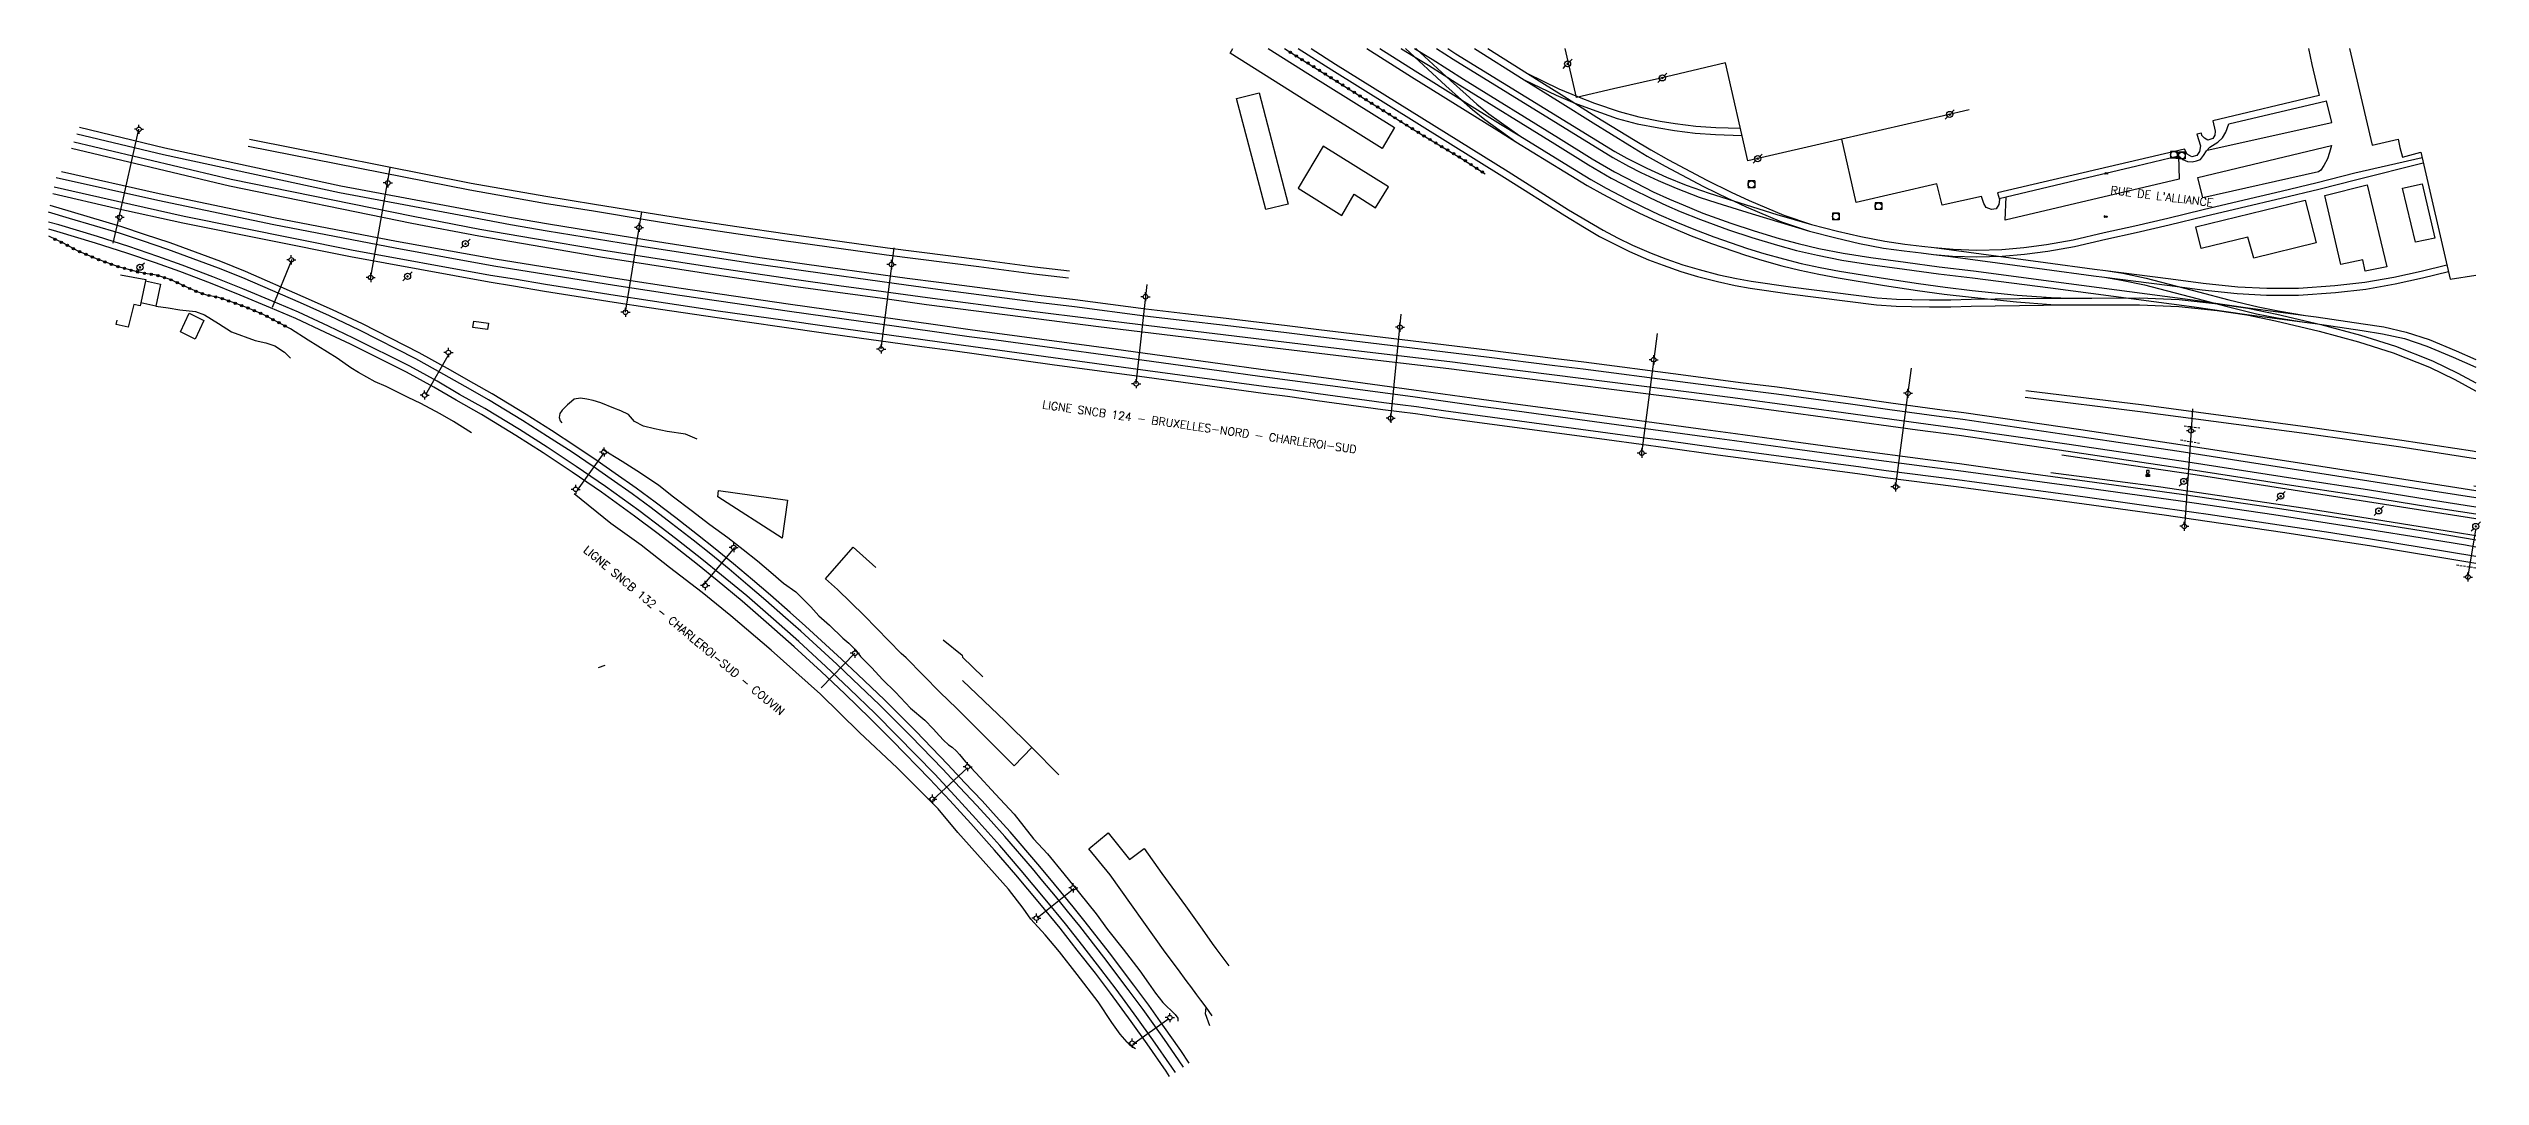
# Model space of a CAD drawing. Header units: millimetres. Extents: x 152000 to 153001, y 121000 to 122000.
# Drawn here: x 152469 to 153001, y 121775 to 122000 of the extents above; entities that cross this region are included whole.
import ezdxf

# ---------------------------------------------------------------- set-up
doc = ezdxf.new("R2010")
doc.units = ezdxf.units.MM
doc.linetypes.add('DASHED', pattern=[0.75, 0.5, -0.25])
doc.layers.get('0').update_dxf_attribs({"linetype": 'CONTINUOUS'})
for name, color, linetype in [('W0006', 2, 'CONTINUOUS'), ('W0017', 7, 'CONTINUOUS'), ('W0101', 7, 'CONTINUOUS'), ('W0104', 1, 'CONTINUOUS'), ('W0112', 1, 'DASHED'), ('W0132', 7, 'CONTINUOUS'), ('W0211', 2, 'CONTINUOUS'), ('W0214', 2, 'CONTINUOUS'), ('W0322', 7, 'CONTINUOUS'), ('W0323', 7, 'CONTINUOUS'), ('W0401', 7, 'CONTINUOUS'), ('W0420', 7, 'CONTINUOUS'), ('W0438', 7, 'CONTINUOUS'), ('W0439', 7, 'CONTINUOUS'), ('W0473', 7, 'CONTINUOUS'), ('W0610', 7, 'CONTINUOUS'), ('W0611', 7, 'CONTINUOUS'), ('W0700', 7, 'CONTINUOUS'), ('W0710', 7, 'CONTINUOUS'), ('W0989', 7, 'CONTINUOUS')]:
    doc.layers.add(name, color=color, linetype=linetype)
doc.styles.get("Standard").update_dxf_attribs({"font": 'romans.shx', "width": 0.85})

# ---------------------------------------------------------------- blocks, each defined once
blk = doc.blocks.new('T610')
for p, q in [((-0.500001, 0), (-1.000002, 0)), ((0, 0.500001), (0, 1.000002)), ((0.500001, 0), (1.000002, 0)), ((0, -0.500001), (0, -1.000002))]:
    blk.add_line(p, q)
blk.add_ellipse((0, 0), major_axis=(-0.353554, 0.353554), ratio=1, start_param=3.926990817, end_param=10.2101761242)
blk = doc.blocks.new('T473')
for p, q in [((-0.166667, 0.166667), (0.166667, -0.166667)), ((-0.166667, -0.166667), (0.166667, 0.166667)), ((0.500001, 0.500001), (1.000002, 1.000002)), ((-1.000002, -1.000002), (-0.500001, -0.500001))]:
    blk.add_line(p, q)
blk.add_ellipse((0, 0), major_axis=(0.471405, 0.471405), ratio=1, start_param=5.4977871438, end_param=11.780972451)
blk = doc.blocks.new('T438')
for p, q in [((-0.4, 0.2), (0.4, 0.2)), ((-0.4, -0.2), (-0.4, 0.2)), ((0.15, 1.1), (-0.3, 1.1)), ((-0.3, 1.1), (-0.3, 0.5)), ((-0.3, 0.5), (0.15, 0.5)), ((0.3, 0.65), (0.3, 0.95)), ((0.4, 0.2), (0.4, -0.2))]:
    blk.add_line(p, q)
at = {"flags": 128}
for points in [[(-0.4, -0.2), (0.4, 0.2)], [(0.4, -0.2), (-0.4, -0.2)]]:
    blk.add_lwpolyline(points, dxfattribs=at)
for centre, major_axis, start_param, end_param in [((0.15, 0.95), (0.106, -0.106), 0.785398, 2.356194), ((0.15, 0.65), (0.106, 0.106), 3.926991, 5.497787)]:
    blk.add_ellipse(centre, major_axis=major_axis, ratio=1, start_param=start_param, end_param=end_param)
blk = doc.blocks.new('T420')
for p, q in [((0.75, 0.75), (-0.75, 0.75)), ((-0.75, 0.75), (-0.75, -0.75)), ((0.75, 0.75), (0.75, -0.75)), ((0.75, -0.75), (-0.75, -0.75))]:
    blk.add_line(p, q)
blk.add_ellipse((0, 0), major_axis=(-0.53, 0.53), ratio=1, start_param=3.926991, end_param=10.210176)
blk = doc.blocks.new('T401')
for p, q in [((-0.3, 0.3), (0, 0.3)), ((-0.3, -0.25), (-0.3, 0.3)), ((-0.3, 0.15), (0, 0.15)), ((-0.3, 0), (0, 0)), ((0, 0.3), (0, -0.25)), ((-0.3, -0.15), (0, -0.15)), ((-0.3, -0.25), (-0.3, -0.3)), ((-0.3, -0.3), (0, -0.3)), ((0, -0.3), (0, -0.25))]:
    blk.add_line(p, q)
blk = doc.blocks.new('t323o')
at = {"color": 0, "linetype": 'Continuous'}
for radius in [0.25, 0.15]:
    blk.add_circle((0, 0), radius, dxfattribs=at)
blk = doc.blocks.new('t322o')
at = {"color": 0, "linetype": 'Continuous'}
for radius in [0.25, 0.15]:
    blk.add_circle((0, 0), radius, dxfattribs=at)

msp = doc.modelspace()

# ---------------------------------------------------------------- linework, layer by layer
at = {"layer": 'W0006'}
for points in [[(152763.52, 121982.75), (152760.77, 121978.15), (152744.12, 121988.61), (152727.52, 121999.04), (152728.11, 122000)], [(152735.89, 122000), (152744.55, 121994.56), (152763.52, 121982.75)], [(152941.22, 121977.77), (152968.53, 121983.82), (152967.34, 121988.57)], [(152935, 121976.56), (152935.1, 121971.49), (152897.05, 121962.49), (152897.28, 121967.62)]]:
    msp.add_lwpolyline(points, dxfattribs=at)
for points in [[(152733.92, 121990.35), (152740.26, 121965.99), (152735.34, 121964.85), (152728.9, 121989.11)], [(152762.19, 121969.81), (152747.91, 121978.69), (152742.39, 121969.48), (152751.94, 121963.53), (152754.65, 121968.2), (152759.34, 121965.2)], [(152968.41, 121978.79), (152968.01, 121977.31), (152967.53, 121975.92), (152966.76, 121974.47), (152966.13, 121973.44), (152965.62, 121973.07), (152940.26, 121967.36), (152939.23, 121971.83)], [(152951.41, 121954.16), (152950.16, 121958.76), (152939.89, 121956.27), (152938.76, 121961.05), (152962.64, 121966.88), (152965.05, 121957.54)], [(152975.82, 121951.36), (152975.3, 121953.8), (152970.45, 121952.77), (152966.99, 121967.92), (152976.27, 121970.2), (152980.53, 121952.25)]]:
    msp.add_lwpolyline(points, close=True, dxfattribs=at)
at = {"layer": 'W0017'}
msp.add_lwpolyline([(152895.72, 121967.25), (152912.62, 121971.25), (152925.89, 121974.35), (152935, 121976.56), (152935.41, 121976.16), (152935.95, 121975.75), (152936.91, 121975.34), (152937.93, 121975.27), (152938.92, 121975.45), (152939.77, 121975.76), (152940.42, 121976.6), (152941.1, 121977.62), (152941.79, 121978.48), (152943.6, 121979.57), (152944.58, 121980.52), (152945.29, 121981.71), (152945.95, 121983.57), (152967.34, 121988.57)], dxfattribs=at)
at = {"layer": 'W0101'}
msp.add_lwpolyline([(152484.84, 121950.51), (152490.35, 121949.48), (152490.29, 121949.21), (152489.25, 121944.38), (152489.11, 121943.77), (152487.77, 121944.04)], dxfattribs=at)
at = {"layer": 'W0104'}
for points in [[(152861.32, 121980.21), (152840.74, 121975.47), (152835.9, 121996.89), (152821.48, 121993.48), (152811.41, 121991.23), (152803.29, 121989.34), (152800.82, 122000)], [(152963.43, 122000), (152964.16, 121996.51), (152965.77, 121989.78), (152942.48, 121984.23), (152943.01, 121981.92), (152942.94, 121981.06), (152942.46, 121980.35), (152941.37, 121980.02), (152940.64, 121980.43), (152940.07, 121981.04), (152939.99, 121981.52), (152938.99, 121981.31), (152939.75, 121978.74), (152939.54, 121977.49), (152938.98, 121976.66), (152937.85, 121976.36), (152936.84, 121976.94), (152936.25, 121978), (152895.36, 121968.47), (152895.79, 121967.01), (152895.66, 121965.93), (152895.07, 121964.99), (152894.06, 121964.81), (152892.91, 121965.25), (152892.37, 121966.11), (152891.9, 121967.69), (152883.26, 121965.76), (152882.09, 121970.41), (152864.48, 121966.37), (152861.32, 121980.21)], [(152972.39, 122000), (152977.34, 121978.91), (152982.99, 121980.19), (152983.41, 121978.35), (152983.98, 121976.3), (152987.96, 121977.39), (152994.41, 121949.56), (153000, 121950.49)], [(152889.16, 121986.63), (152883.54, 121985.32), (152861.32, 121980.21)], [(152490.29, 121949.21), (152493.55, 121948.47), (152492.56, 121943.68), (152489.25, 121944.38)], [(152487.77, 121944.04), (152486.52, 121939.09), (152483.87, 121939.7), (152484.13, 121940.59)]]:
    msp.add_lwpolyline(points, dxfattribs=at)
for points in [[(152991.02, 121958.56), (152986.78, 121957.66), (152983.99, 121969.52), (152988.26, 121970.46)], [(152503.07, 121940.54), (152501.13, 121936.45), (152497.94, 121938.09), (152499.88, 121942.12)]]:
    msp.add_lwpolyline(points, close=True, dxfattribs=at)
at = {"layer": 'W0112'}
for points in [[(152935.4, 121914.43), (152939.77, 121913.71)], [(152939.67, 121917), (152936.24, 121917.41)], [(152999.58, 121904.41), (153000, 121904.35)], [(152995.79, 121887.12), (153000, 121886.46)]]:
    msp.add_lwpolyline(points, dxfattribs=at)
at = {"layer": 'W0132'}
msp.add_lwpolyline([(152615.65, 121903.41), (152630.73, 121901.26), (152629.59, 121892.93), (152615.5, 121902.01)], close=True, dxfattribs=at)
for points in [[(152680.29, 121843.16), (152667.66, 121855.8), (152664.11, 121859.19), (152656.71, 121866.77), (152655.57, 121867.74), (152647.51, 121876.06), (152641.64, 121881.74), (152639.05, 121884.07), (152645.08, 121890.95), (152650.03, 121886.51)], [(152664.75, 121870.74), (152668.9, 121867.33), (152669, 121866.93), (152673.43, 121862.62)], [(152589.36, 121864.66), (152590.83, 121865.18)], [(152668.97, 121861.82), (152678.35, 121852.91), (152684.13, 121847.16), (152690.1, 121841.22)], [(152684.13, 121847.16), (152680.29, 121843.16)], [(152723.58, 121788.52), (152722.28, 121790.37), (152721.12, 121791.93), (152720.24, 121793.1), (152718.93, 121794.88), (152718.13, 121795.93), (152716.03, 121798.86), (152713.31, 121802.42), (152701.28, 121819.3), (152696.63, 121825.03), (152700.83, 121828.51), (152705.56, 121822.69), (152708.7, 121825.05), (152712.63, 121819.63), (152717.74, 121812.57), (152721.42, 121807.48), (152723.62, 121804.34), (152724.38, 121803.23), (152727.23, 121799.43)]]:
    msp.add_lwpolyline(points, dxfattribs=at)
at = {"layer": 'W0211'}
for points in [[(152561.59, 121915.98), (152557.69, 121918.48), (152554.72, 121920.12), (152550.53, 121922.43), (152547.76, 121923.69), (152542.91, 121926.1), (152540.5, 121927.11), (152536.87, 121929.15), (152535.19, 121930.17), (152532.21, 121932.29), (152525.87, 121936.28), (152522.05, 121938.75)], [(152610.94, 121914.57), (152608.39, 121915.72), (152604.43, 121916.31), (152601.63, 121916.89), (152599.26, 121917.46), (152597.24, 121918.46), (152595.98, 121920), (152594.29, 121920.83), (152592.74, 121921.35), (152589.89, 121922.51), (152588.19, 121923.07), (152586.86, 121923.35), (152585.45, 121923.54), (152584.09, 121923.35), (152583.51, 121922.8), (152582.62, 121922.1), (152581.98, 121921.45), (152581.44, 121920.93), (152580.92, 121920.24), (152580.76, 121919.34), (152580.98, 121918.62), (152581.37, 121918.2)], [(152590.27, 121912.41), (152594.57, 121909.8), (152598.6, 121907.22), (152602.59, 121904.56), (152605.76, 121901.99), (152609.66, 121899.1), (152613.72, 121895.96), (152617.69, 121893.1), (152621.02, 121890.49), (152624.15, 121888), (152627.1, 121885.52), (152629.86, 121883.1), (152632.51, 121881.23), (152635.81, 121877.95), (152637.55, 121875.98), (152639.92, 121873.96), (152642.81, 121871.11), (152644.11, 121869.98), (152645.65, 121868.45), (152646.7, 121867.05), (152649.19, 121864.56), (152651.49, 121862.04), (152654.31, 121859.24), (152657.62, 121855.76), (152660.73, 121853.18), (152662.58, 121851.26), (152663.95, 121849.74), (152664.81, 121848.76), (152665.94, 121847.78), (152666.71, 121847.22), (152667.7, 121846.39), (152668.36, 121845.62), (152669.65, 121844.01), (152671.93, 121841.62), (152676.19, 121836.95), (152680.33, 121832.57), (152684.56, 121827.19), (152687.57, 121823.91), (152691.17, 121819.58), (152694.58, 121815.34), (152698.27, 121810.81), (152700.71, 121807.36), (152704.11, 121803.1), (152707.82, 121798.3), (152709.71, 121795.61), (152711.21, 121793.46), (152712.8, 121791.39), (152715.52, 121788.81), (152716.08, 121787.98), (152716.1, 121787.32)], [(152706.83, 121781.28), (152705.67, 121782.03), (152704.98, 121782.77), (152703.47, 121784.46), (152701.64, 121787.05), (152698.64, 121791.54), (152694.07, 121797.55), (152690.2, 121802.46), (152687.07, 121806.22), (152683.93, 121809.62), (152682.29, 121812.06), (152679.05, 121816.18), (152667.96, 121828.6), (152663.71, 121833.79), (152654.7, 121842.73), (152646.48, 121850.48), (152637.91, 121858.84), (152627.12, 121868.48), (152618.32, 121875.99), (152612.09, 121881.08), (152604.91, 121886.55), (152598.71, 121891.4), (152592.08, 121896.17), (152584.05, 121902.67)]]:
    msp.add_lwpolyline(points, dxfattribs=at)
at = {"layer": 'W0214'}
for points in [[(152492.56, 121943.68), (152495.29, 121943.29), (152497.83, 121942.91), (152501.24, 121942.53), (152503.17, 121941.79), (152506.3, 121939.9), (152509.1, 121938.09), (152514.26, 121936.16), (152516.59, 121935.64), (152518.61, 121935.01), (152520.68, 121933.59), (152521.98, 121932.32)], [(152723.06, 121786.31), (152722.15, 121788.93), (152722.28, 121790.37)]]:
    msp.add_lwpolyline(points, dxfattribs=at)
at = {"layer": 'W0322'}
msp.add_lwpolyline([(152522.05, 121938.75), (152515.78, 121942), (152512.39, 121943.42), (152509.72, 121944.4), (152506.27, 121945.6), (152503.68, 121946.12), (152501.8, 121946.75), (152499.17, 121947.9), (152497.43, 121948.73), (152495.72, 121949.52), (152492.8, 121950.45), (152490.66, 121950.74), (152488.47, 121951.18), (152484.36, 121952.3), (152479.59, 121954.03), (152475.39, 121955.8), (152472.37, 121957.44), (152469.18, 121958.96)], dxfattribs=at)
at = {"layer": 'W0323'}
msp.add_lwpolyline([(152739.44, 122000), (152744.26, 121997), (152769.17, 121981.37), (152778.15, 121976), (152783.29, 121972.64)], dxfattribs=at)
at = {"layer": 'W0439'}
msp.add_lwpolyline([(152562.08, 121940.38), (152565.32, 121939.98), (152565.14, 121938.57), (152561.89, 121939.02)], close=True, dxfattribs=at)
at = {"layer": 'W0611'}
for points in [[(152483.22, 121957.48), (152484.52, 121963.16), (152488.86, 121982.36)], [(152539.52, 121949.68), (152543.81, 121973.95)], [(152595.28, 121942.35), (152598.83, 121964.34)], [(152653.96, 121956.42), (152651.12, 121934.37)], [(152522.28, 121953.9), (152517.99, 121943.39)], [(152706.98, 121926.72), (152709.4, 121948.42)], [(152764.86, 121941.97), (152762.53, 121918.42)], [(152817.49, 121910.99), (152820.27, 121932.12), (152820.98, 121937.68)], [(152556.7, 121933.35), (152551.56, 121924.29)], [(152876.48, 121930.13), (152875.75, 121924.83), (152873.02, 121903.92)], [(152936.35, 121895.39), (152937.82, 121916.52), (152938.11, 121921.21)], [(152590.58, 121911.59), (152584.69, 121903.46)], [(152998.24, 121884.18), (153000, 121894.76)], [(152619.1, 121890.88), (152612.24, 121882.66)], [(152645.46, 121867.79), (152638.12, 121860.23)], [(152670.12, 121842.74), (152662.46, 121835.68)], [(152693.33, 121816.29), (152685.3, 121809.82)], [(152706.23, 121782.26), (152714.16, 121787.9)]]:
    msp.add_lwpolyline(points, dxfattribs=at)
at = {"layer": 'W0700'}
for points in [[(152742.43, 122000), (152749.8, 121995.33), (152787.53, 121971.84), (152800.77, 121963.48), (152805.01, 121960.91), (152808.36, 121958.94), (152811.55, 121957.28), (152814.87, 121955.64), (152819.08, 121953.83), (152822.27, 121952.62), (152826.1, 121951.29), (152829.73, 121950.2), (152834.1, 121949.06), (152838.03, 121948.22), (152841.28, 121947.65), (152849.92, 121946.38), (152868.91, 121943.97), (152873.22, 121943.71), (152876.6, 121943.59), (152880.5, 121943.52), (152885.18, 121943.55), (152889.64, 121943.67)], [(152745.29, 122000), (152750.61, 121996.62), (152788.34, 121973.13), (152801.58, 121964.78), (152809.11, 121960.28), (152812.25, 121958.65), (152815.51, 121957.03), (152819.65, 121955.25), (152822.8, 121954.06), (152826.57, 121952.74), (152830.14, 121951.68), (152834.45, 121950.55), (152838.32, 121949.73), (152841.52, 121949.16), (152850.13, 121947.89), (152869.05, 121945.49), (152873.29, 121945.24), (152876.64, 121945.12), (152880.51, 121945.05), (152885.16, 121945.08), (152889.61, 121945.18)], [(152757.4, 122000), (152767.23, 121993.84), (152785.9, 121982.21), (152790.05, 121979.65), (152800.78, 121973.04), (152805.65, 121970.09), (152809.05, 121968.15), (152813.7, 121965.72), (152817.11, 121964.03), (152820.7, 121962.37), (152824.43, 121960.71), (152828.38, 121959.07), (152832.84, 121957.37), (152840.23, 121954.85), (152843.85, 121953.75), (152848.21, 121952.53), (152852.12, 121951.56), (152856.3, 121950.66), (152860.55, 121949.86), (152870.66, 121948.23), (152877.89, 121947.14), (152883.74, 121946.34), (152889.69, 121945.64)], [(152760.28, 122000), (152768.04, 121995.13), (152778.17, 121988.83), (152786.7, 121983.51), (152790.9, 121980.92), (152801.58, 121974.35), (152806.43, 121971.41), (152809.79, 121969.5), (152814.39, 121967.08), (152817.77, 121965.41), (152821.33, 121963.76), (152825.04, 121962.11), (152828.94, 121960.49), (152833.36, 121958.81), (152840.7, 121956.3), (152844.28, 121955.22), (152848.6, 121954.01), (152852.47, 121953.05), (152856.61, 121952.16), (152860.82, 121951.36), (152870.9, 121949.74), (152878.11, 121948.66), (152883.93, 121947.85), (152889.85, 121947.14)], [(152764.9, 122000), (152764.99, 121999.95), (152767.62, 121998.36), (152770.9, 121996.38), (152777.77, 121992), (152798.57, 121979.18), (152805.92, 121974.56), (152810.89, 121971.71), (152815.57, 121969.28), (152819.43, 121967.34), (152822.99, 121965.71), (152826, 121964.4), (152830.41, 121962.61), (152836.54, 121960.38), (152841.66, 121958.68), (152847.23, 121957.03), (152851.42, 121955.88), (152856.01, 121954.81), (152861.36, 121953.77), (152867.43, 121952.81), (152875.02, 121951.75), (152882.46, 121950.79), (152889.93, 121949.91)], [(152765.87, 122000), (152774.73, 121991.88), (152778.17, 121988.83), (152780.52, 121986.72), (152783.21, 121984.49), (152790.05, 121979.65)], [(152767.86, 122000), (152771.71, 121997.68), (152778.59, 121993.3), (152799.38, 121980.48), (152806.71, 121975.87), (152811.62, 121973.06), (152816.26, 121970.65), (152820.09, 121968.72), (152823.62, 121967.1), (152826.59, 121965.81), (152830.96, 121964.04), (152837.05, 121961.82), (152842.12, 121960.14), (152847.65, 121958.5), (152851.8, 121957.37), (152856.33, 121956.3), (152861.62, 121955.27), (152867.65, 121954.32), (152875.22, 121953.27), (152882.65, 121952.31), (152890.12, 121951.41)], [(152768.13, 122000), (152775.76, 121993.02), (152779.18, 121989.97), (152781.52, 121987.88), (152784.14, 121985.71), (152790.9, 121980.92)], [(152772.65, 122000), (152776.29, 121997.72), (152811.26, 121976.21), (152814.64, 121974.29), (152817.37, 121972.89), (152821.17, 121971.13), (152825.07, 121969.52), (152830.15, 121967.53), (152833.98, 121966.26), (152841.73, 121963.89), (152854.29, 121960.06)], [(152775.16, 122000), (152776.9, 121998.86), (152811.67, 121977.54), (152814.33, 121976.08), (152818.67, 121973.86), (152823.01, 121971.86), (152827.28, 121970.16), (152832.28, 121968.38), (152837.64, 121966.69), (152847.15, 121963.76), (152854.72, 121961.53)], [(152780.99, 122000), (152791.85, 121993.19), (152794.89, 121991.28), (152799.74, 121988.29), (152806.91, 121983.74), (152814.95, 121978.79), (152818.76, 121976.52), (152822.69, 121974.32), (152831.08, 121969.87), (152836.48, 121967.23), (152837.64, 121966.69), (152840.44, 121965.38), (152848.14, 121962.15), (152854.29, 121960.06), (152859.99, 121958.64), (152865.18, 121957.42), (152870.48, 121956.4), (152874.93, 121955.75), (152878.67, 121955.34)], [(152783.87, 122000), (152792.59, 121994.53), (152795.7, 121992.58), (152800.55, 121989.58), (152807.72, 121985.04), (152815.75, 121980.1), (152819.52, 121977.84), (152823.42, 121975.66), (152831.78, 121971.23), (152837.14, 121968.61), (152841.06, 121966.78), (152848.68, 121963.58), (152854.72, 121961.53), (152860.35, 121960.12), (152865.5, 121958.92), (152870.74, 121957.91), (152875.13, 121957.27), (152878.86, 121956.84)], [(152791.85, 121993.19), (152798.83, 121989.81), (152802.96, 121988.1), (152806.69, 121986.66), (152812.2, 121984.76), (152816.59, 121983.59), (152821.31, 121982.65), (152824.7, 121982.11), (152829.26, 121981.53), (152833.68, 121981.24), (152839.48, 121981.03)], [(152792.59, 121994.53), (152799.46, 121991.21), (152803.53, 121989.52), (152807.21, 121988.09), (152812.64, 121986.22), (152816.93, 121985.08), (152821.58, 121984.15), (152824.91, 121983.62), (152829.41, 121983.05), (152833.76, 121982.77), (152839.14, 121982.58)], [(152475.83, 121982.81), (152494.54, 121978.29), (152533, 121970.03), (152562.31, 121964.51)], [(152474.11, 121978.21), (152508.68, 121969.97), (152548.54, 121961.85), (152563.18, 121959.07)], [(152474.64, 121979.63), (152509.01, 121971.44), (152548.83, 121963.33), (152563.46, 121960.54)], [(152475.3, 121981.39), (152494.21, 121976.82), (152532.71, 121968.56), (152562.03, 121963.04)], [(152512.73, 121978.7), (152561.23, 121969.13)], [(152513.02, 121980.18), (152561.52, 121970.6)], [(152470.76, 121971.84), (152492.97, 121966.88), (152518.37, 121961.54), (152544.91, 121956.44), (152566.48, 121952.54)], [(152471.94, 121973.12), (152493.29, 121968.34), (152518.67, 121963.01), (152545.18, 121957.91), (152566.75, 121954.01)], [(152881.38, 121955), (152885.57, 121954.62), (152890.86, 121954.44), (152896.39, 121954.6), (152901.32, 121955.02), (152906.36, 121955.69), (152912.2, 121956.74), (152919.05, 121958.32), (152925.73, 121959.81), (152932.95, 121961.48), (152940.71, 121963.34), (152948.46, 121965.21), (152957.74, 121967.36), (152965.68, 121969.3), (152973.95, 121971.39), (152988.51, 121975.03)], [(152881.55, 121956.5), (152885.67, 121956.13), (152890.86, 121955.95), (152896.3, 121956.1), (152901.15, 121956.52), (152906.13, 121957.18), (152911.9, 121958.22), (152918.72, 121959.79), (152925.39, 121961.28), (152932.61, 121962.95), (152940.36, 121964.8), (152948.11, 121966.68), (152957.39, 121968.83), (152965.32, 121970.76), (152973.57, 121972.85), (152988.23, 121976.19)], [(152470.01, 121968.34), (152483.82, 121965.15), (152498.44, 121961.88), (152535.11, 121954.52), (152565.5, 121948.98)], [(152470.32, 121969.81), (152484.15, 121966.61), (152498.76, 121963.34), (152535.39, 121955.99), (152565.77, 121950.46)], [(152561.23, 121969.13), (152577.58, 121966.24), (152588.28, 121964.51), (152600.02, 121962.55), (152608.65, 121961.19), (152619.39, 121959.59), (152630.45, 121957.98), (152642.48, 121956.27), (152652.38, 121954.94), (152672.6, 121952.37), (152684.62, 121950.77), (152692.19, 121949.87)], [(152561.52, 121970.6), (152577.83, 121967.75), (152588.53, 121966.02), (152600.27, 121964.06), (152608.89, 121962.7), (152619.61, 121961.1), (152630.67, 121959.49), (152642.69, 121957.79), (152652.58, 121956.46), (152672.8, 121953.89), (152684.81, 121952.29), (152692.37, 121951.39)], [(152565.35, 121923.19), (152561.39, 121925.49), (152555.58, 121928.76), (152549.46, 121932.19), (152537.08, 121938.44), (152530.56, 121941.54), (152524.2, 121944.39), (152511.61, 121949.87), (152506.24, 121952.02), (152495.2, 121956.1), (152489.64, 121957.95), (152484.64, 121959.62), (152473.71, 121962.89), (152469.11, 121964.21)], [(152564.52, 121921.27), (152558.98, 121924.39), (152554.12, 121927.31), (152548.11, 121930.55), (152535.83, 121936.69), (152530.34, 121939.3), (152523.79, 121942.39), (152518.24, 121944.7), (152511.56, 121947.48), (152505.03, 121950.11), (152498.3, 121952.64), (152493, 121954.54), (152486.68, 121956.72), (152479.83, 121958.91), (152471.35, 121961.47), (152469.11, 121962.07)], [(152563.78, 121919.96), (152558.23, 121923.1), (152553.38, 121926), (152547.42, 121929.22), (152535.17, 121935.34), (152529.7, 121937.95), (152523.18, 121941.02), (152517.66, 121943.31), (152510.99, 121946.09), (152504.49, 121948.71), (152497.78, 121951.23), (152492.5, 121953.13), (152486.21, 121955.3), (152479.39, 121957.48), (152470.93, 121960.03), (152469.15, 121960.51)], [(152566.1, 121924.49), (152562.13, 121926.79), (152556.32, 121930.07), (152550.17, 121933.51), (152537.74, 121939.79), (152531.19, 121942.91), (152524.8, 121945.76), (152512.19, 121951.25), (152506.78, 121953.42), (152495.7, 121957.52), (152490.11, 121959.38), (152485.09, 121961.05), (152474.13, 121964.33), (152469.43, 121965.68)], [(152562.03, 121963.04), (152570.11, 121961.55), (152578.19, 121960.19), (152599.72, 121956.65), (152623.93, 121952.91), (152639.89, 121950.65), (152656.68, 121948.32), (152663.63, 121947.41), (152685.44, 121944.54), (152693.47, 121943.6), (152708.9, 121941.6), (152717.6, 121940.56), (152726.48, 121939.52), (152731.9, 121938.86), (152739.83, 121937.94), (152746.77, 121937.05), (152764.36, 121934.93), (152772.16, 121933.97), (152783.64, 121932.6), (152798.59, 121930.72), (152804.74, 121929.98), (152825.94, 121927.24), (152838.94, 121925.51), (152847.01, 121924.49), (152863.22, 121922.3), (152871.85, 121921.07), (152883.1, 121919.52), (152887.77, 121918.96)], [(152562.31, 121964.51), (152570.37, 121963.06), (152578.44, 121961.7), (152599.96, 121958.16), (152624.15, 121954.42), (152640.1, 121952.16), (152656.89, 121949.84), (152663.83, 121948.93), (152685.63, 121946.06), (152693.65, 121945.12), (152709.09, 121943.11), (152717.78, 121942.08), (152726.66, 121941.04), (152732.08, 121940.38), (152740.01, 121939.46), (152746.96, 121938.57), (152764.55, 121936.45), (152772.35, 121935.49), (152783.82, 121934.12), (152798.78, 121932.24), (152804.93, 121931.5), (152826.14, 121928.75), (152839.14, 121927.02), (152847.21, 121926.01), (152863.43, 121923.81), (152872.06, 121922.58), (152883.29, 121921.03), (152887.99, 121920.45)], [(152563.46, 121960.54), (152575.37, 121958.5), (152590.07, 121955.98), (152614.92, 121952.13), (152632.18, 121949.6), (152641.93, 121948.24), (152651.73, 121946.91), (152661.37, 121945.57), (152682.44, 121942.84), (152698.96, 121940.75), (152717.56, 121938.48), (152737.49, 121936.11), (152756.27, 121933.82), (152775.57, 121931.55), (152785.77, 121930.29), (152828.42, 121924.88), (152838.56, 121923.54), (152860.11, 121920.62), (152878.08, 121918.14), (152887.22, 121916.95)], [(152563.18, 121959.07), (152575.11, 121956.99), (152589.82, 121954.47), (152614.7, 121950.61), (152631.96, 121948.09), (152641.72, 121946.72), (152651.52, 121945.4), (152661.16, 121944.06), (152682.24, 121941.32), (152698.77, 121939.23), (152717.38, 121936.96), (152737.3, 121934.59), (152756.09, 121932.3), (152775.38, 121930.03), (152785.58, 121928.77), (152828.22, 121923.37), (152838.36, 121922.02), (152859.9, 121919.1), (152877.88, 121916.62), (152887.01, 121915.45)], [(152878.67, 121955.34), (152881.38, 121955), (152885.09, 121954.52), (152905.65, 121951.76), (152916.41, 121950.32), (152918.77, 121950.01), (152925.05, 121949.2), (152933.1, 121948.19), (152940.15, 121947.24), (152947.8, 121946.44), (152954.24, 121946.08), (152961.24, 121946.1), (152969.28, 121946.68), (152975.97, 121947.43), (152982.36, 121948.54), (152988.35, 121949.9), (152994.02, 121951.23)], [(152878.86, 121956.84), (152881.55, 121956.5), (152885.29, 121956.02), (152905.85, 121953.26), (152916.61, 121951.81), (152918.97, 121951.51), (152925.24, 121950.7), (152933.29, 121949.69), (152940.33, 121948.74), (152947.92, 121947.94), (152954.28, 121947.59), (152961.19, 121947.6), (152969.14, 121948.18), (152975.76, 121948.93), (152982.06, 121950.02), (152988.01, 121951.37), (152993.68, 121952.71)], [(152565.77, 121950.46), (152571.02, 121949.65), (152577.81, 121948.51), (152593.03, 121946.09), (152600.71, 121944.92), (152615.55, 121942.68), (152629.72, 121940.67), (152639.31, 121939.29), (152646.59, 121938.27), (152660.29, 121936.42), (152667.09, 121935.48), (152688.81, 121932.46), (152709.5, 121929.64), (152734.94, 121926.2), (152740.28, 121925.5), (152746.81, 121924.58), (152761.16, 121922.64), (152768.27, 121921.74), (152774.23, 121920.87), (152780.65, 121920), (152810.14, 121916.02), (152817.63, 121914.98), (152822.96, 121914.29), (152834.38, 121912.7), (152839.94, 121911.99), (152857.22, 121909.65), (152864.97, 121908.62), (152871.04, 121907.76), (152886.55, 121905.75)], [(152566.48, 121952.54), (152592.86, 121948.27), (152607.2, 121946.09), (152615.67, 121944.88), (152631.18, 121942.58), (152662.4, 121938.22), (152670.44, 121937.08), (152676.37, 121936.29), (152701.9, 121932.81), (152725.65, 121929.55), (152734.04, 121928.39), (152741.2, 121927.45), (152749.42, 121926.32), (152767.51, 121923.9), (152782.33, 121921.84), (152790.24, 121920.76), (152805.63, 121918.68), (152831.3, 121915.19), (152837.83, 121914.3), (152850.55, 121912.54), (152863.36, 121910.84), (152879.95, 121908.6), (152886.85, 121907.75)], [(152566.75, 121954.01), (152593.1, 121949.78), (152607.43, 121947.61), (152615.89, 121946.39), (152631.4, 121944.09), (152662.61, 121939.74), (152670.65, 121938.59), (152676.57, 121937.8), (152702.1, 121934.33), (152725.86, 121931.07), (152734.25, 121929.91), (152741.4, 121928.97), (152749.62, 121927.84), (152767.72, 121925.42), (152782.53, 121923.35), (152790.45, 121922.28), (152805.83, 121920.19), (152831.51, 121916.71), (152838.04, 121915.81), (152850.75, 121914.06), (152863.56, 121912.36), (152880.14, 121910.12), (152887.05, 121909.25)], [(152889.93, 121949.91), (152906.94, 121947.68), (152938.37, 121943.53), (152949.43, 121941.92), (152962.51, 121940.17), (152964.88, 121939.86), (152975.11, 121938.35), (152979.59, 121937.67), (152984.38, 121936.58), (152989.3, 121934.96), (152995.08, 121932.56), (153000, 121930.34)], [(152890.12, 121951.41), (152907.14, 121949.18), (152938.58, 121945.03), (152949.64, 121943.42), (152962.76, 121941.66), (152965.09, 121941.35), (152975.33, 121939.84), (152979.87, 121939.15), (152984.79, 121938.03), (152989.82, 121936.38), (152995.68, 121933.95), (153000, 121931.99)], [(152918.77, 121950.01), (152922.51, 121949.39), (152927.52, 121948.33), (152938.98, 121945.39), (152945.59, 121943.59), (152952.06, 121942.03), (152956.52, 121941.15), (152962.51, 121940.17)], [(152918.97, 121951.51), (152922.79, 121950.87), (152927.86, 121949.8), (152939.37, 121946.85), (152945.97, 121945.06), (152952.38, 121943.51), (152956.79, 121942.64), (152962.76, 121941.66)], [(152565.5, 121948.98), (152570.78, 121948.13), (152577.56, 121947), (152592.79, 121944.57), (152600.48, 121943.4), (152615.33, 121941.17), (152629.5, 121939.16), (152639.09, 121937.78), (152646.38, 121936.75), (152660.08, 121934.9), (152666.88, 121933.96), (152688.61, 121930.94), (152709.29, 121928.13), (152734.74, 121924.69), (152740.07, 121923.99), (152746.6, 121923.06), (152760.96, 121921.12), (152768.07, 121920.23), (152774.02, 121919.35), (152780.45, 121918.49), (152809.93, 121914.51), (152817.42, 121913.47), (152822.76, 121912.78), (152834.18, 121911.19), (152839.74, 121910.47), (152857.02, 121908.13), (152864.76, 121907.1), (152870.83, 121906.24), (152886.34, 121904.25)], [(152889.61, 121945.18), (152905.43, 121945.43), (152911.44, 121945.45), (152916.02, 121945.47), (152926.5, 121945.48), (152935.13, 121945.15), (152943.58, 121944.23), (152950.16, 121943.27), (152956.48, 121941.96), (152966.1, 121939.69), (152974.76, 121937.31), (152982.42, 121934.92), (152990.49, 121931.71), (152996.08, 121929), (153000, 121926.9)], [(152889.69, 121945.64), (152899.54, 121944.6), (152907.08, 121944.08), (152911.43, 121943.94)], [(152889.85, 121947.14), (152899.67, 121946.11), (152907.15, 121945.59), (152911.44, 121945.45)], [(152889.64, 121943.67), (152905.45, 121943.92), (152911.43, 121943.94), (152916.02, 121943.96), (152926.47, 121943.96), (152935.02, 121943.64), (152943.39, 121942.73), (152949.89, 121941.79), (152956.15, 121940.48), (152965.72, 121938.23), (152974.34, 121935.87), (152981.91, 121933.5), (152989.88, 121930.32), (152995.39, 121927.66), (152999.96, 121925.2), (153000, 121925.18)], [(152717.32, 121777.29), (152715.46, 121780.05), (152713.2, 121783.31), (152711.08, 121786.31), (152708.51, 121789.9), (152705.27, 121794.27), (152699.91, 121801.33), (152694.63, 121808.11), (152691.99, 121811.38), (152689.31, 121814.65), (152686.56, 121817.96), (152684.3, 121820.69), (152678.26, 121827.69), (152675.24, 121831.07), (152672.15, 121834.46), (152668.34, 121838.51), (152664.67, 121842.44), (152657.67, 121849.66), (152650.86, 121856.48), (152645.04, 121862.06), (152641.52, 121865.36), (152633.61, 121872.6), (152630.29, 121875.54), (152625.96, 121879.34), (152622.07, 121882.68), (152617.97, 121886.14), (152613.94, 121889.44), (152610.09, 121892.51), (152605.37, 121896.18), (152600.87, 121899.57), (152596.75, 121902.63), (152592.12, 121905.85), (152588.23, 121908.62), (152583.59, 121911.73), (152578.26, 121915.21), (152572.78, 121918.69), (152565.35, 121923.19)], [(152718.59, 121778.15), (152716.72, 121780.91), (152714.45, 121784.18), (152712.33, 121787.2), (152709.75, 121790.8), (152706.5, 121795.19), (152701.12, 121802.27), (152695.83, 121809.06), (152693.18, 121812.35), (152690.49, 121815.62), (152687.74, 121818.94), (152685.46, 121821.68), (152679.41, 121828.7), (152676.37, 121832.1), (152673.27, 121835.5), (152669.46, 121839.55), (152665.77, 121843.49), (152658.76, 121850.74), (152651.93, 121857.57), (152646.09, 121863.17), (152642.56, 121866.48), (152634.64, 121873.74), (152631.3, 121876.69), (152626.97, 121880.5), (152623.06, 121883.85), (152618.94, 121887.31), (152614.91, 121890.62), (152611.04, 121893.71), (152606.3, 121897.4), (152601.78, 121900.79), (152597.64, 121903.87), (152593, 121907.1), (152589.11, 121909.88), (152584.44, 121913.01), (152579.09, 121916.5), (152573.58, 121919.99), (152566.1, 121924.49)], [(152901.43, 121923.78), (152927.17, 121920.59), (152963.05, 121915.83), (152983.57, 121912.91), (152999.01, 121910.53), (153000, 121910.36)], [(152901.61, 121925.27), (152927.36, 121922.09), (152963.26, 121917.33), (152983.79, 121914.41), (152999.26, 121912.02), (153000, 121911.89)], [(152714.3, 121775.26), (152713.51, 121776.42), (152709.38, 121782.34), (152705.88, 121787.24), (152701.37, 121793.42), (152698.06, 121797.8), (152694.11, 121802.88), (152690.35, 121807.64), (152685.9, 121813.03), (152680.66, 121819.32), (152676.01, 121824.73), (152670.79, 121830.57), (152666.22, 121835.57), (152661.82, 121840.26), (152653.64, 121848.68), (152648.82, 121853.49), (152643.23, 121858.91), (152638.05, 121863.79), (152632.19, 121869.18), (152626.63, 121874.07), (152620.81, 121879.15), (152615.35, 121883.68), (152611.01, 121887.19), (152605.93, 121891.19), (152602.43, 121893.89), (152597.27, 121897.77), (152590.01, 121902.98), (152583.63, 121907.38), (152577.29, 121911.6), (152571.28, 121915.38), (152563.78, 121919.96)], [(152715.57, 121776.11), (152714.77, 121777.29), (152710.63, 121783.22), (152707.11, 121788.14), (152702.59, 121794.33), (152699.27, 121798.73), (152695.32, 121803.83), (152691.54, 121808.61), (152687.08, 121814.01), (152681.83, 121820.31), (152677.16, 121825.74), (152671.93, 121831.6), (152667.34, 121836.61), (152662.92, 121841.32), (152654.73, 121849.75), (152649.9, 121854.58), (152644.29, 121860.02), (152639.09, 121864.9), (152633.21, 121870.32), (152627.64, 121875.22), (152621.8, 121880.31), (152616.32, 121884.86), (152611.96, 121888.39), (152606.88, 121892.4), (152603.36, 121895.1), (152598.17, 121899), (152590.89, 121904.23), (152584.48, 121908.65), (152578.12, 121912.88), (152572.08, 121916.69), (152564.52, 121921.27)], [(152887.77, 121918.96), (152913.42, 121915.2), (152935.12, 121911.97), (152959.8, 121908.14), (152986.39, 121903.99), (153000, 121901.85)], [(152887.99, 121920.45), (152913.64, 121916.69), (152935.35, 121913.46), (152960.04, 121909.63), (152986.62, 121905.48), (153000, 121903.38)], [(152887.01, 121915.45), (152910.86, 121911.99), (152936.75, 121908.13), (152960.66, 121904.4), (152976.11, 121902.07), (152989.97, 121899.82), (153000, 121898.25)], [(152887.22, 121916.95), (152911.08, 121913.49), (152936.98, 121909.62), (152960.89, 121905.89), (152976.34, 121903.57), (152990.21, 121901.31), (153000, 121899.78)], [(152886.85, 121907.75), (152897.07, 121906.36), (152914.82, 121903.94), (152935.41, 121901.11), (152955.85, 121898.09), (152976.83, 121894.87), (152987.84, 121893.12), (152997.71, 121891.46), (153000, 121891.08)], [(152887.05, 121909.25), (152897.28, 121907.85), (152915.02, 121905.44), (152935.62, 121902.6), (152956.08, 121899.59), (152977.06, 121896.36), (152988.08, 121894.61), (152997.96, 121892.95), (153000, 121892.61)], [(152886.34, 121904.25), (152894.97, 121903.09), (152914.33, 121900.46), (152931.82, 121898.03), (152941.23, 121896.69), (152958.2, 121894.19), (152967.09, 121892.82), (152976.73, 121891.34), (153000, 121887.5)], [(152886.55, 121905.75), (152895.18, 121904.58), (152914.53, 121901.96), (152932.02, 121899.52), (152941.45, 121898.18), (152958.43, 121895.68), (152967.32, 121894.31), (152976.97, 121892.83), (153000, 121889.03)]]:
    msp.add_lwpolyline(points, dxfattribs=at)
at = {"layer": 'W0710'}
for points in [[(152907.01, 121907.3), (152921.66, 121905.41), (152930.56, 121904.23), (152962.65, 121899.48), (152977.86, 121897.13), (152995.59, 121894.25), (153000, 121893.54)], [(153000, 121897.21), (152954.92, 121904.28), (152938.6, 121906.77), (152924.58, 121908.87), (152909.47, 121911.12)]]:
    msp.add_lwpolyline(points, dxfattribs=at)

# ---------------------------------------------------------------- block references
at = {"layer": 'W0322'}
for p, rotation in [((152470.53, 121958.31), 154.573383957766), ((152471.89, 121957.67), 154.573383957766), ((152473.22, 121956.98), 151.5252994537389), ((152474.54, 121956.26), 151.5252994537389), ((152475.88, 121955.6), 157.1328430842963), ((152477.26, 121955.01), 157.1328430842963), ((152478.64, 121954.43), 157.1328430842963), ((152480.03, 121953.87), 160.0969828479095), ((152481.44, 121953.36), 160.0969828479095), ((152482.85, 121952.85), 160.0969828479095), ((152484.26, 121952.34), 160.0969828479095), ((152485.71, 121951.93), 164.7188893167584), ((152487.16, 121951.54), 164.7188893167584), ((152488.61, 121951.15), 168.7452705900113), ((152490.08, 121950.86), 168.7452705900113), ((152491.56, 121950.62), 172.1811012929086), ((152493.03, 121950.38), 162.3336790937451), ((152494.46, 121949.92), 162.3336790937451), ((152495.88, 121949.44), 155.0804576390672), ((152497.24, 121948.81), 155.0804576390672), ((152498.6, 121948.17), 154.6353831897912), ((152499.97, 121947.55), 156.3877476388674), ((152501.34, 121946.95), 156.3877476388674), ((152502.75, 121946.44), 161.5376413022169), ((152504.19, 121946.02), 168.4731840701955), ((152505.66, 121945.72), 168.4731840701955), ((152507.1, 121945.31), 160.9053678642556), ((152508.51, 121944.82), 160.9053678642556), ((152509.93, 121944.32), 159.7980505124952), ((152511.34, 121943.81), 159.7980505124952), ((152512.74, 121943.27), 157.2926093932123), ((152514.12, 121942.69), 157.2926093932123), ((152515.51, 121942.12), 157.2926093932123), ((152516.85, 121941.45), 152.5748145494647), ((152518.18, 121940.76), 152.5748145494647), ((152519.51, 121940.06), 152.5748145494647), ((152520.84, 121939.37), 152.5748145494647)]:
    msp.add_blockref('t322o', p, dxfattribs=dict(at, rotation=rotation))
at = {"layer": 'W0323'}
for p, rotation in [((152740.72, 121999.21), 328.088942460313), ((152741.99, 121998.41), 328.088942460313), ((152743.26, 121997.62), 328.088942460313), ((152744.54, 121996.83), 327.8930322976883), ((152745.81, 121996.03), 327.8930322976883), ((152747.08, 121995.23), 327.8930322976883), ((152748.35, 121994.44), 327.8930322976883), ((152749.62, 121993.64), 327.8930322976883), ((152750.89, 121992.84), 327.8930322976883), ((152752.16, 121992.04), 327.8930322976883), ((152753.43, 121991.25), 327.8930322976883), ((152754.7, 121990.45), 327.8930322976883), ((152755.97, 121989.65), 327.8930322976883), ((152757.24, 121988.85), 327.8930322976883), ((152758.51, 121988.06), 327.8930322976883), ((152759.78, 121987.26), 327.8930322976883), ((152761.05, 121986.46), 327.8930322976883), ((152762.33, 121985.67), 327.8930322976883), ((152763.6, 121984.87), 327.8930322976883), ((152764.87, 121984.07), 327.8930322976883), ((152766.14, 121983.27), 327.8930322976883), ((152767.41, 121982.48), 327.8930322976883), ((152768.68, 121981.68), 327.8930322976883), ((152769.96, 121980.9), 329.1254642892949), ((152771.25, 121980.13), 329.1254642892949), ((152772.53, 121979.36), 329.1254642892949), ((152773.82, 121978.59), 329.1254642892949), ((152775.11, 121977.82), 329.1254642892949), ((152776.4, 121977.05), 329.1254642892949), ((152777.68, 121976.28), 329.1254642892949), ((152778.95, 121975.48), 326.849882517927), ((152780.21, 121974.66), 326.849882517927), ((152781.46, 121973.84), 326.849882517927), ((152782.72, 121973.02), 326.849882517927)]:
    msp.add_blockref('t323o', p, dxfattribs=dict(at, rotation=rotation))
at = {"layer": 'W0401'}
for p, rotation in [((152919.16, 121972.6), 263.2690236533927), ((152934.66, 121975.91), 263.1061919435796), ((152919, 121963.1), 263.2690236533927)]:
    msp.add_blockref('T401', p, dxfattribs=dict(at, rotation=rotation))
at = {"layer": 'W0420'}
for p in [(152933.96, 121976.79), (152935.69, 121976.62), (152841.56, 121970.32), (152869.34, 121965.54), (152860.02, 121963.3)]:
    msp.add_blockref('T420', p, dxfattribs=at)
at = {"layer": 'W0438'}
msp.add_blockref('T438', (152928.26, 121906.66), dxfattribs=at)
at = {"layer": 'W0473'}
for p in [(152801.35, 121996.68), (152822.07, 121993.61), (152884.92, 121985.61), (152842.93, 121975.93), (152560.28, 121957.36), (152489.09, 121952.19), (152547.61, 121950.2), (152936.13, 121905.36), (152957.31, 121902.15), (152978.78, 121898.92), (152999.99, 121895.52)]:
    msp.add_blockref('T473', p, dxfattribs=at)
at = {"layer": 'W0610'}
for p in [(152488.86, 121982.36), (152543.3, 121970.63), (152484.66, 121963.13), (152598.26, 121960.91), (152522.19, 121953.82), (152539.55, 121949.96), (152653.47, 121952.8), (152709.03, 121945.75), (152595.28, 121942.35), (152764.67, 121939.1), (152556.56, 121933.55), (152651.2, 121934.31), (152820.18, 121931.96), (152551.36, 121924.24), (152706.98, 121926.72), (152875.8, 121924.63), (152762.65, 121919.2), (152590.6, 121911.78), (152817.58, 121911.55), (152937.69, 121916.43), (152584.39, 121903.62), (152873.08, 121904.15), (152618.95, 121890.9), (152936.23, 121895.54), (152612.7, 121882.61), (152998.27, 121884.45), (152645.46, 121867.79), (152670.12, 121842.97), (152662.42, 121835.88), (152693.22, 121816.48), (152685.16, 121809.84), (152714.35, 121788.1), (152706.1, 121782.52)]:
    msp.add_blockref('T610', p, dxfattribs=at)

# ---------------------------------------------------------------- texts
at = {"layer": 'W0989'}
for s, rotation, p in [("RUE DE L'ALLIANCE", 352.8037, (152920.05, 121968.24)), ('LIGNE SNCB 124 - BRUXELLES-NORD - CHARLEROI-SUD', 351.838, (152686.38, 121921.33)), ('LIGNE SNCB 132 - CHARLEROI-SUD - COUVIN', 320.1966, (152585.94, 121890.1))]:
    msp.add_text(s, height=1.75, rotation=rotation, dxfattribs=at).set_placement(p)

doc.saveas('drawing.dxf')
